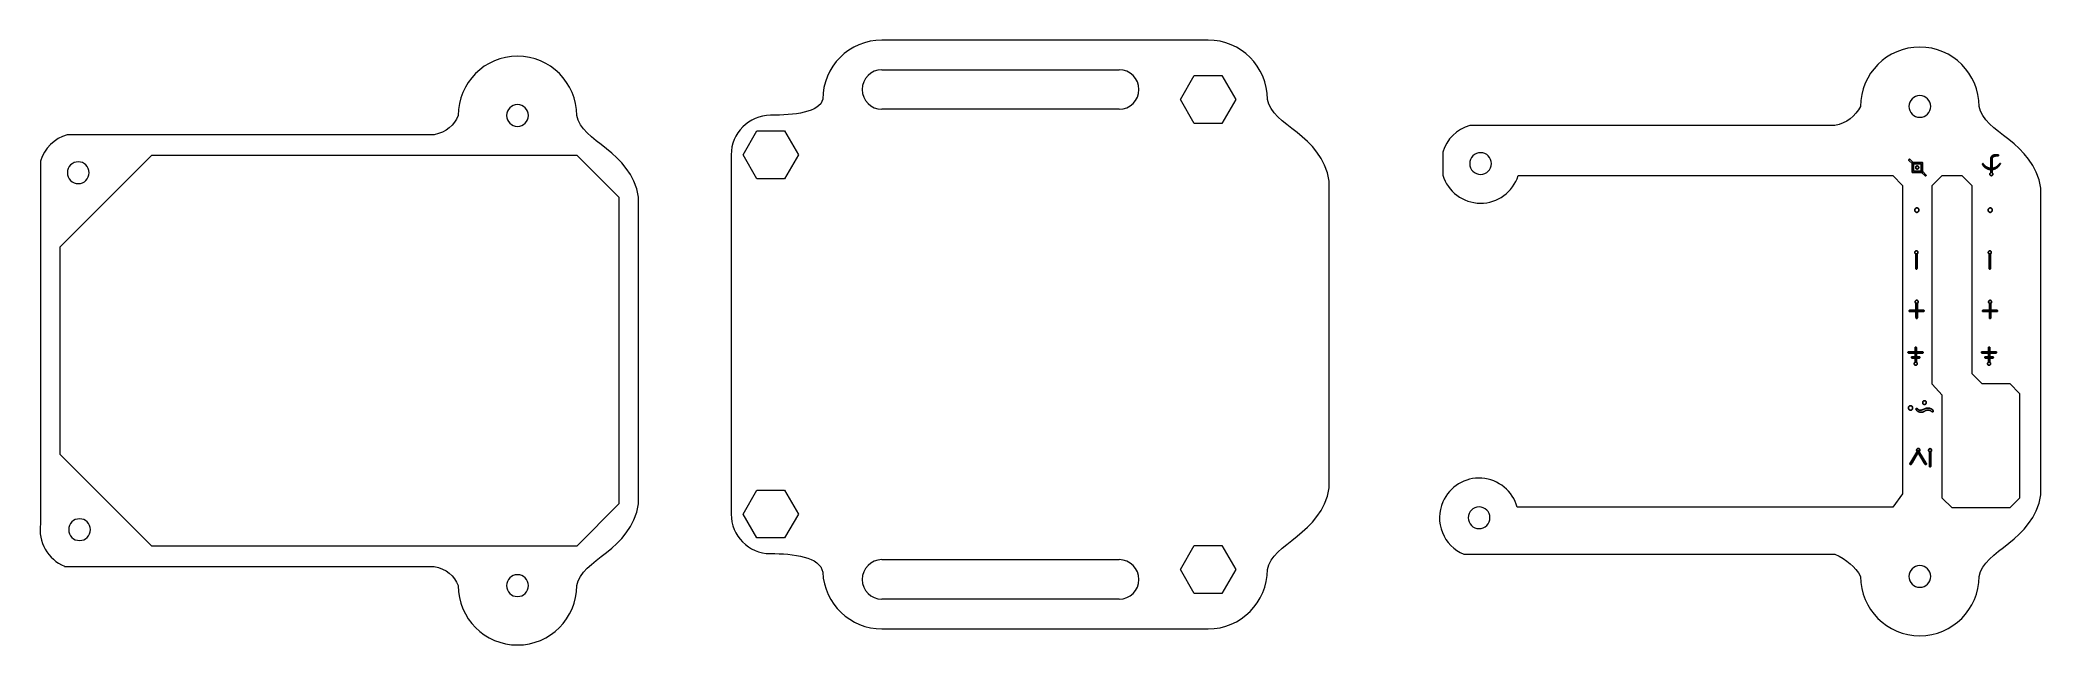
# Model space of a CAD drawing. Extents: x -125 to 78, y -46 to 15.
import ezdxf

# ---------------------------------------------------------------- set-up
doc = ezdxf.new("R2010")
doc.units = 0
doc.layers.add('s001-#def-active-grp', color=7, linetype='CONTINUOUS')
doc.layers.add('s100-lasercut', color=7, linetype='CONTINUOUS')

msp = doc.modelspace()

# ---------------------------------------------------------------- linework, layer by layer
at = {"layer": 's001-#def-active-grp', "color": 7, "linetype": 'CONTINUOUS', "lineweight": 25, "true_color": 0x000000}
for p, q in [((64.72, 2.43), (64.33, 2.81)), ((64.44, 2.9), (64.83, 2.52)), ((73.42, 3.36), (73.42, 3.24)), ((66, 1.22), (65.61, 1.6)), ((65.69, 1.72), (66.1, 1.3))]:
    msp.add_line(p, q, dxfattribs=at)
for points in [[(64.69, 1.56), (64.69, 2.57), (65.74, 2.57), (65.74, 1.56), (64.69, 1.56)], [(64.83, 1.7), (65.59, 1.7), (65.59, 2.43), (64.83, 2.43), (64.83, 1.7)], [(72.63, 1.92), (72.63, 2.24), (72.63, 2.84)], [(72.77, 2.84), (72.77, 2.19), (72.77, 1.86), (72.77, 1.52)], [(65.18, -7.74), (65.18, -7.38), (65.18, -6.66), (65.04, -6.66), (65.04, -7.31), (65.04, -7.67)], [(72.61, -7.74), (72.61, -7.38), (72.61, -6.66), (72.47, -6.66), (72.47, -7.31), (72.47, -7.67)], [(65.21, -12.74), (65.21, -12.38), (65.21, -11.66), (65.07, -11.66), (65.07, -12.31), (65.07, -12.67)], [(72.64, -12.74), (72.64, -12.38), (72.64, -11.66), (72.5, -11.66), (72.5, -12.31), (72.5, -12.67)], [(65.82, -12.5), (65.2, -12.5), (64.83, -12.5)], [(64.91, -12.36), (65.26, -12.36), (65.82, -12.36)], [(73.25, -12.5), (72.62, -12.5), (72.26, -12.5)], [(72.33, -12.36), (72.68, -12.36), (73.25, -12.36)], [(64.35, -16.56), (64.97, -16.56), (65.34, -16.56)], [(65.26, -16.7), (64.91, -16.7), (64.35, -16.7)], [(64.66, -17.06), (65.01, -17.06), (65.21, -17.06)], [(65.17, -17.2), (64.98, -17.2), (64.66, -17.2)], [(64.98, -16.55), (64.98, -16.92), (64.98, -17.64), (65.12, -17.63), (65.12, -16.98), (65.12, -16.63)], [(71.77, -16.56), (72.4, -16.56), (72.76, -16.56)], [(72.69, -16.7), (72.34, -16.7), (71.77, -16.7)], [(72.09, -17.06), (72.44, -17.06), (72.64, -17.06)], [(72.6, -17.2), (72.4, -17.2), (72.09, -17.2)], [(72.41, -16.55), (72.41, -16.92), (72.4, -17.64), (72.54, -17.63), (72.55, -16.98), (72.55, -16.63)], [(64.69, -27.79), (65.37, -26.63), (65.25, -26.56), (64.54, -27.71)], [(66.07, -27.78), (65.34, -26.57), (65.21, -26.64), (65.89, -27.79)], [(66.57, -27.74), (66.57, -27.38), (66.57, -26.66), (66.43, -26.66), (66.43, -27.31), (66.43, -27.67)]]:
    msp.add_lwpolyline(points, dxfattribs=at)
for points in [[(64.33, 2.81), (64.36, 2.89), (64.44, 2.9)], [(64.83, 2.52), (64.82, 2.39), (64.72, 2.43)], [(65.04, 2.07), (65.04, 2.14), (65.09, 2.18)], [(65.08, 1.95), (65.04, 1.99), (65.04, 2.07)], [(65.09, 2.18), (65.13, 2.22), (65.2, 2.22)], [(65.2, 2.22), (65.26, 2.22), (65.3, 2.18)], [(65.3, 2.18), (65.35, 2.13), (65.35, 2.07)], [(65.35, 2.07), (65.35, 2), (65.3, 1.95)], [(71.81, 2.41), (71.83, 2.51), (71.87, 2.44)], [(71.96, 2.16), (71.82, 2.32), (71.81, 2.41)], [(71.87, 2.44), (71.91, 2.37), (71.96, 2.32)], [(71.96, 2.32), (72.01, 2.27), (72.07, 2.21)], [(72.32, 1.92), (72.11, 2), (71.96, 2.16)], [(72.07, 2.21), (72.13, 2.15), (72.29, 2.07)], [(72.29, 2.07), (72.46, 1.99), (72.66, 2)], [(72.63, 2.84), (72.63, 3.04), (72.69, 3.13)], [(72.66, 2), (72.99, 1.99), (73.16, 2.1)], [(72.69, 3.13), (72.74, 3.23), (72.82, 3.27)], [(72.8, 3.04), (72.77, 2.98), (72.77, 2.84)], [(72.87, 3.14), (72.83, 3.09), (72.8, 3.04)], [(72.82, 3.27), (72.89, 3.32), (72.99, 3.34)], [(72.99, 3.2), (72.92, 3.18), (72.87, 3.14)], [(72.99, 3.34), (73.08, 3.35), (73.15, 3.36)], [(73.14, 3.23), (73.07, 3.22), (72.99, 3.2)], [(73.42, 3.24), (73.2, 3.24), (73.14, 3.23)], [(73.15, 3.36), (73.23, 3.36), (73.42, 3.36)], [(73.16, 2.1), (73.33, 2.21), (73.47, 2.38)], [(73.61, 2.44), (73.46, 2.16), (73.22, 2.01)], [(73.47, 2.38), (73.61, 2.54), (73.61, 2.44)], [(65.19, 1.91), (65.13, 1.91), (65.08, 1.95)], [(65.3, 1.95), (65.26, 1.91), (65.19, 1.91)], [(65.61, 1.6), (65.62, 1.7), (65.69, 1.72)], [(66.1, 1.3), (66.08, 1.21), (66, 1.22)], [(72.69, 1.84), (72.53, 1.83), (72.32, 1.92)], [(72.55, 1.43), (72.57, 1.49), (72.63, 1.52)], [(72.56, 1.33), (72.54, 1.38), (72.55, 1.43)], [(72.62, 1.26), (72.58, 1.28), (72.56, 1.33)], [(72.72, 1.24), (72.66, 1.23), (72.62, 1.26)], [(72.63, 1.52), (72.63, 1.7), (72.63, 1.92)], [(73.22, 2.01), (72.99, 1.86), (72.69, 1.84)], [(72.82, 1.3), (72.78, 1.25), (72.72, 1.24)], [(72.77, 1.52), (72.79, 1.52), (72.82, 1.49)], [(72.82, 1.49), (72.84, 1.46), (72.85, 1.41)], [(72.85, 1.41), (72.86, 1.36), (72.82, 1.3)], [(65.01, -2.09), (65.08, -2.02), (65.16, -2.02)], [(65.16, -2.02), (65.25, -2.02), (65.31, -2.08)], [(72.44, -2.09), (72.5, -2.02), (72.59, -2.02)], [(72.59, -2.02), (72.68, -2.02), (72.73, -2.08)], [(64.94, -2.24), (64.94, -2.16), (65.01, -2.09)], [(65.01, -2.4), (64.94, -2.34), (64.94, -2.24)], [(65.15, -2.47), (65.07, -2.47), (65.01, -2.4)], [(65.3, -2.4), (65.24, -2.47), (65.15, -2.47)], [(65.37, -2.24), (65.37, -2.34), (65.3, -2.4)], [(65.31, -2.08), (65.37, -2.15), (65.37, -2.24)], [(72.37, -2.24), (72.37, -2.16), (72.44, -2.09)], [(72.43, -2.4), (72.37, -2.34), (72.37, -2.24)], [(72.58, -2.47), (72.5, -2.47), (72.43, -2.4)], [(72.73, -2.4), (72.67, -2.47), (72.58, -2.47)], [(72.73, -2.08), (72.79, -2.15), (72.79, -2.24)], [(72.79, -2.24), (72.79, -2.34), (72.73, -2.4)], [(64.96, -6.52), (64.96, -6.45), (65.01, -6.4)], [(65, -6.64), (64.96, -6.59), (64.96, -6.52)], [(65.11, -6.68), (65.05, -6.68), (65, -6.64)], [(65.01, -6.4), (65.05, -6.36), (65.11, -6.36)], [(65.04, -8), (65.04, -7.91), (65.04, -7.67)], [(65.04, -8.13), (65.04, -8.1), (65.04, -8)], [(65.11, -6.36), (65.17, -6.36), (65.22, -6.4)], [(65.22, -6.64), (65.17, -6.68), (65.11, -6.68)], [(65.18, -7.74), (65.18, -8.07), (65.18, -8.12)], [(65.22, -6.4), (65.26, -6.45), (65.26, -6.52)], [(65.26, -6.52), (65.26, -6.59), (65.22, -6.64)], [(72.39, -6.52), (72.39, -6.45), (72.44, -6.4)], [(72.43, -6.64), (72.39, -6.59), (72.39, -6.52)], [(72.54, -6.68), (72.47, -6.68), (72.43, -6.64)], [(72.44, -6.4), (72.48, -6.36), (72.54, -6.36)], [(72.47, -8), (72.47, -7.91), (72.47, -7.67)], [(72.47, -8.13), (72.47, -8.1), (72.47, -8)], [(72.54, -6.36), (72.6, -6.36), (72.64, -6.4)], [(72.64, -6.64), (72.6, -6.68), (72.54, -6.68)], [(72.61, -7.74), (72.61, -8.07), (72.61, -8.12)], [(72.64, -6.4), (72.69, -6.45), (72.69, -6.52)], [(72.69, -6.52), (72.69, -6.59), (72.64, -6.64)], [(65.06, -8.18), (65.05, -8.16), (65.04, -8.13)], [(65.11, -8.2), (65.08, -8.2), (65.06, -8.18)], [(65.16, -8.19), (65.15, -8.2), (65.11, -8.2)], [(65.18, -8.12), (65.17, -8.17), (65.16, -8.19)], [(72.49, -8.18), (72.47, -8.16), (72.47, -8.13)], [(72.54, -8.2), (72.5, -8.2), (72.49, -8.18)], [(72.59, -8.19), (72.57, -8.2), (72.54, -8.2)], [(72.61, -8.12), (72.6, -8.17), (72.59, -8.19)], [(64.99, -11.52), (64.99, -11.45), (65.04, -11.4)], [(65.04, -11.64), (64.99, -11.59), (64.99, -11.52)], [(65.04, -11.4), (65.09, -11.36), (65.14, -11.36)], [(65.14, -11.68), (65.08, -11.68), (65.04, -11.64)], [(65.14, -11.36), (65.2, -11.36), (65.25, -11.4)], [(65.25, -11.64), (65.2, -11.68), (65.14, -11.68)], [(65.25, -11.4), (65.29, -11.45), (65.29, -11.52)], [(65.29, -11.52), (65.29, -11.59), (65.25, -11.64)], [(72.42, -11.52), (72.42, -11.45), (72.47, -11.4)], [(72.46, -11.64), (72.42, -11.59), (72.42, -11.52)], [(72.57, -11.68), (72.5, -11.68), (72.46, -11.64)], [(72.47, -11.4), (72.51, -11.36), (72.57, -11.36)], [(72.57, -11.36), (72.63, -11.36), (72.67, -11.4)], [(72.67, -11.64), (72.63, -11.68), (72.57, -11.68)], [(72.67, -11.4), (72.72, -11.45), (72.72, -11.52)], [(72.72, -11.52), (72.72, -11.59), (72.67, -11.64)], [(64.37, -12.43), (64.37, -12.4), (64.39, -12.39)], [(64.39, -12.48), (64.37, -12.47), (64.37, -12.43)], [(64.39, -12.39), (64.41, -12.37), (64.44, -12.37)], [(64.45, -12.5), (64.41, -12.5), (64.39, -12.48)], [(64.44, -12.37), (64.47, -12.36), (64.57, -12.36)], [(64.83, -12.5), (64.5, -12.51), (64.45, -12.5)], [(64.57, -12.36), (64.66, -12.36), (64.91, -12.36)], [(65.07, -13), (65.07, -12.91), (65.07, -12.67)], [(65.08, -13.13), (65.07, -13.1), (65.07, -13)], [(65.09, -13.18), (65.08, -13.16), (65.08, -13.13)], [(65.14, -13.2), (65.11, -13.2), (65.09, -13.18)], [(65.19, -13.19), (65.18, -13.2), (65.14, -13.2)], [(65.21, -13.12), (65.21, -13.17), (65.19, -13.19)], [(65.21, -12.74), (65.22, -13.07), (65.21, -13.12)], [(65.82, -12.36), (65.87, -12.37), (65.89, -12.39)], [(65.89, -12.47), (65.87, -12.49), (65.82, -12.5)], [(65.89, -12.39), (65.91, -12.41), (65.91, -12.43)], [(65.91, -12.43), (65.91, -12.46), (65.89, -12.47)], [(71.79, -12.43), (71.79, -12.4), (71.82, -12.39)], [(71.81, -12.48), (71.79, -12.47), (71.79, -12.43)], [(71.88, -12.5), (71.83, -12.5), (71.81, -12.48)], [(71.82, -12.39), (71.84, -12.37), (71.87, -12.37)], [(71.87, -12.37), (71.9, -12.36), (71.99, -12.36)], [(72.26, -12.5), (71.93, -12.51), (71.88, -12.5)], [(71.99, -12.36), (72.09, -12.36), (72.33, -12.36)], [(72.5, -13), (72.5, -12.91), (72.5, -12.67)], [(72.5, -13.13), (72.5, -13.1), (72.5, -13)], [(72.52, -13.18), (72.51, -13.16), (72.5, -13.13)], [(72.57, -13.2), (72.54, -13.2), (72.52, -13.18)], [(72.62, -13.19), (72.61, -13.2), (72.57, -13.2)], [(72.64, -13.12), (72.63, -13.17), (72.62, -13.19)], [(72.64, -12.74), (72.64, -13.07), (72.64, -13.12)], [(73.25, -12.36), (73.3, -12.37), (73.32, -12.39)], [(73.32, -12.47), (73.3, -12.49), (73.25, -12.5)], [(73.32, -12.39), (73.33, -12.41), (73.33, -12.43)], [(73.33, -12.43), (73.33, -12.46), (73.32, -12.47)], [(64.98, -16.17), (64.99, -16.12), (65, -16.11)], [(64.98, -16.55), (64.98, -16.22), (64.98, -16.17)], [(65, -16.11), (65.02, -16.09), (65.05, -16.09)], [(65.05, -16.09), (65.09, -16.09), (65.1, -16.11)], [(65.1, -16.11), (65.11, -16.13), (65.12, -16.16)], [(65.12, -16.16), (65.12, -16.2), (65.12, -16.29)], [(72.41, -16.17), (72.41, -16.12), (72.43, -16.11)], [(72.41, -16.55), (72.4, -16.22), (72.41, -16.17)], [(72.43, -16.11), (72.44, -16.09), (72.48, -16.09)], [(72.48, -16.09), (72.51, -16.09), (72.53, -16.11)], [(72.53, -16.11), (72.54, -16.13), (72.55, -16.16)], [(72.55, -16.16), (72.55, -16.2), (72.55, -16.29)], [(64.26, -16.63), (64.26, -16.61), (64.28, -16.59)], [(64.28, -16.67), (64.26, -16.65), (64.26, -16.63)], [(64.28, -16.59), (64.3, -16.57), (64.35, -16.56)], [(64.35, -16.7), (64.3, -16.69), (64.28, -16.67)], [(64.61, -17.13), (64.61, -17.1), (64.62, -17.09)], [(64.62, -17.17), (64.61, -17.15), (64.61, -17.13)], [(64.62, -17.09), (64.63, -17.07), (64.66, -17.06)], [(64.66, -17.2), (64.63, -17.19), (64.62, -17.17)], [(64.9, -17.77), (64.9, -17.7), (64.94, -17.65)], [(64.94, -17.89), (64.9, -17.84), (64.9, -17.77)], [(64.94, -17.65), (64.98, -17.61), (65.05, -17.61)], [(65.04, -17.93), (64.98, -17.93), (64.94, -17.89)], [(65.15, -17.89), (65.1, -17.93), (65.04, -17.93)], [(65.05, -17.61), (65.11, -17.61), (65.15, -17.65)], [(65.12, -16.29), (65.12, -16.38), (65.12, -16.63)], [(65.15, -17.65), (65.2, -17.7), (65.2, -17.77)], [(65.2, -17.77), (65.19, -17.85), (65.15, -17.89)], [(65.36, -17.2), (65.31, -17.2), (65.17, -17.2)], [(65.21, -17.06), (65.4, -17.06), (65.42, -17.06)], [(65.6, -16.71), (65.51, -16.71), (65.26, -16.7)], [(65.34, -16.56), (65.67, -16.56), (65.72, -16.57)], [(65.43, -17.2), (65.41, -17.2), (65.36, -17.2)], [(65.42, -17.06), (65.45, -17.07), (65.46, -17.08)], [(65.46, -17.18), (65.45, -17.19), (65.43, -17.2)], [(65.46, -17.08), (65.47, -17.1), (65.47, -17.13)], [(65.47, -17.13), (65.47, -17.17), (65.46, -17.18)], [(65.73, -16.7), (65.69, -16.71), (65.6, -16.71)], [(65.72, -16.57), (65.76, -16.57), (65.78, -16.59)], [(65.78, -16.68), (65.76, -16.7), (65.73, -16.7)], [(65.78, -16.59), (65.8, -16.6), (65.8, -16.64)], [(65.8, -16.64), (65.8, -16.67), (65.78, -16.68)], [(71.69, -16.63), (71.69, -16.61), (71.71, -16.59)], [(71.71, -16.67), (71.69, -16.65), (71.69, -16.63)], [(71.71, -16.59), (71.72, -16.57), (71.77, -16.56)], [(71.77, -16.7), (71.72, -16.69), (71.71, -16.67)], [(72.04, -17.13), (72.04, -17.1), (72.05, -17.09)], [(72.05, -17.17), (72.04, -17.15), (72.04, -17.13)], [(72.05, -17.09), (72.06, -17.07), (72.09, -17.06)], [(72.09, -17.2), (72.06, -17.19), (72.05, -17.17)], [(72.32, -17.77), (72.32, -17.7), (72.37, -17.65)], [(72.37, -17.89), (72.32, -17.84), (72.32, -17.77)], [(72.37, -17.65), (72.41, -17.61), (72.47, -17.61)], [(72.47, -17.93), (72.41, -17.93), (72.37, -17.89)], [(72.47, -17.61), (72.54, -17.61), (72.58, -17.65)], [(72.57, -17.89), (72.53, -17.93), (72.47, -17.93)], [(72.55, -16.29), (72.55, -16.38), (72.55, -16.63)], [(72.62, -17.77), (72.62, -17.85), (72.57, -17.89)], [(72.58, -17.65), (72.62, -17.7), (72.62, -17.77)], [(72.79, -17.2), (72.74, -17.2), (72.6, -17.2)], [(72.64, -17.06), (72.82, -17.06), (72.85, -17.06)], [(73.03, -16.71), (72.94, -16.71), (72.69, -16.7)], [(72.76, -16.56), (73.09, -16.56), (73.14, -16.57)], [(72.86, -17.2), (72.84, -17.2), (72.79, -17.2)], [(72.85, -17.06), (72.88, -17.07), (72.89, -17.08)], [(72.89, -17.18), (72.88, -17.19), (72.86, -17.2)], [(72.89, -17.08), (72.9, -17.1), (72.9, -17.13)], [(72.9, -17.13), (72.9, -17.17), (72.89, -17.18)], [(73.15, -16.7), (73.12, -16.71), (73.03, -16.71)], [(73.14, -16.57), (73.19, -16.57), (73.21, -16.59)], [(73.21, -16.68), (73.19, -16.7), (73.15, -16.7)], [(73.21, -16.59), (73.23, -16.6), (73.23, -16.64)], [(73.23, -16.64), (73.23, -16.67), (73.21, -16.68)], [(64.31, -22.24), (64.31, -22.16), (64.37, -22.09)], [(64.37, -22.4), (64.31, -22.34), (64.31, -22.24)], [(64.37, -22.09), (64.44, -22.02), (64.53, -22.02)], [(64.53, -22.02), (64.61, -22.02), (64.67, -22.08)], [(64.67, -22.08), (64.73, -22.15), (64.73, -22.24)], [(64.73, -22.24), (64.73, -22.34), (64.67, -22.4)], [(65.75, -21.7), (65.75, -21.62), (65.8, -21.57)], [(65.8, -21.84), (65.75, -21.78), (65.75, -21.7)], [(65.8, -21.57), (65.86, -21.51), (65.94, -21.51)], [(65.93, -21.9), (65.86, -21.9), (65.8, -21.84)], [(65.87, -22.37), (66.34, -22.11), (66.76, -22.43)], [(66.06, -21.84), (66.01, -21.9), (65.93, -21.9)], [(65.94, -21.51), (66.01, -21.51), (66.06, -21.56)], [(66.06, -21.56), (66.11, -21.62), (66.11, -21.7)], [(66.11, -21.7), (66.11, -21.78), (66.06, -21.84)], [(64.52, -22.47), (64.43, -22.47), (64.37, -22.4)], [(64.67, -22.4), (64.61, -22.47), (64.52, -22.47)], [(65.07, -22.36), (65.08, -22.26), (65.25, -22.34)], [(65.85, -22.64), (65.23, -22.77), (65.07, -22.36)], [(65.25, -22.34), (65.38, -22.59), (65.87, -22.37)], [(66.7, -22.64), (66.29, -22.27), (65.85, -22.64)], [(66.76, -22.43), (66.9, -22.66), (66.7, -22.64)], [(64.46, -27.91), (64.46, -27.88), (64.47, -27.85)], [(64.49, -27.95), (64.47, -27.93), (64.46, -27.91)], [(64.47, -27.85), (64.48, -27.82), (64.54, -27.71)], [(64.54, -27.96), (64.51, -27.96), (64.49, -27.95)], [(64.6, -27.92), (64.56, -27.96), (64.54, -27.96)], [(64.69, -27.79), (64.63, -27.89), (64.6, -27.92)], [(65.14, -26.51), (65.14, -26.43), (65.19, -26.38)], [(65.19, -26.64), (65.14, -26.59), (65.14, -26.51)], [(65.19, -26.38), (65.24, -26.34), (65.3, -26.34)], [(65.3, -26.69), (65.23, -26.69), (65.19, -26.64)], [(65.3, -26.34), (65.37, -26.34), (65.41, -26.39)], [(65.41, -26.64), (65.37, -26.69), (65.3, -26.69)], [(65.41, -26.39), (65.46, -26.44), (65.46, -26.51)], [(65.46, -26.51), (65.46, -26.59), (65.41, -26.64)], [(65.98, -27.93), (65.95, -27.9), (65.89, -27.79)], [(66.05, -27.97), (66.02, -27.96), (65.98, -27.93)], [(66.1, -27.96), (66.08, -27.98), (66.05, -27.97)], [(66.07, -27.78), (66.11, -27.85), (66.12, -27.87)], [(66.13, -27.92), (66.12, -27.94), (66.1, -27.96)], [(66.12, -27.87), (66.13, -27.9), (66.13, -27.92)], [(66.35, -26.52), (66.35, -26.45), (66.4, -26.4)], [(66.39, -26.64), (66.35, -26.59), (66.35, -26.52)], [(66.5, -26.68), (66.43, -26.68), (66.39, -26.64)], [(66.4, -26.4), (66.44, -26.36), (66.5, -26.36)], [(66.43, -28), (66.43, -27.91), (66.43, -27.67)], [(66.43, -28.13), (66.43, -28.1), (66.43, -28)], [(66.45, -28.18), (66.43, -28.16), (66.43, -28.13)], [(66.5, -28.2), (66.46, -28.2), (66.45, -28.18)], [(66.5, -26.36), (66.56, -26.36), (66.6, -26.4)], [(66.6, -26.64), (66.56, -26.68), (66.5, -26.68)], [(66.55, -28.19), (66.53, -28.2), (66.5, -28.2)], [(66.57, -28.12), (66.56, -28.17), (66.55, -28.19)], [(66.57, -27.74), (66.57, -28.07), (66.57, -28.12)], [(66.6, -26.4), (66.65, -26.45), (66.65, -26.52)], [(66.65, -26.52), (66.65, -26.59), (66.6, -26.64)]]:
    msp.add_open_spline(points, degree=2, dxfattribs=at)
at = {"layer": 's100-lasercut', "color": 7, "linetype": 'CONTINUOUS', "lineweight": 9, "true_color": 0x000000}
for p, q in [((-39.55, 11.95), (-15.55, 11.95)), ((-15.55, 7.95), (-39.55, 7.95)), ((56.87, 6.31), (19.92, 6.31)), ((-84.87, 5.38), (-122, 5.38)), ((-124.7, 2.72), (-124.7, -33.96)), ((-54.81, 3.34), (-54.81, -32.97)), ((17.19, 3.63), (17.19, 1.3)), ((5.71, -30.31), (5.71, 0.69)), ((-64.17, -31.94), (-64.17, -0.94)), ((77.72, -31.02), (77.72, -0.02)), ((-122.25, -38.26), (-84.87, -38.26)), ((-39.55, -37.58), (-15.55, -37.58)), ((19.32, -37.03), (56.87, -37.03)), ((-15.55, -41.58), (-39.55, -41.58))]:
    msp.add_line(p, q, dxfattribs=at)
for points in [[(-6.55, 14.95), (-15.55, 14.95), (-39.55, 14.95)], [(-3.75, 8.95), (-5.15, 6.52), (-7.95, 6.52), (-9.35, 8.95), (-7.95, 11.37), (-5.15, 11.37), (-3.75, 8.95)], [(-48.01, 3.34), (-49.41, 0.92), (-52.21, 0.92), (-53.61, 3.34), (-52.21, 5.77), (-49.41, 5.77), (-48.01, 3.34)], [(-113.43, 3.32), (-70.43, 3.32), (-66.17, -0.94), (-66.17, -31.94), (-70.43, -36.21), (-113.43, -36.21), (-122.7, -26.94), (-122.7, -5.94), (-113.43, 3.32)], [(24.83, 1.24), (62.72, 1.24), (63.72, 0.24), (63.72, -30.93), (62.72, -32.28), (24.72, -32.28)], [(74.56, -32.35), (68.72, -32.35), (67.72, -31.35), (67.72, -20.96), (66.72, -19.84), (66.72, 0.24), (67.72, 1.24), (69.72, 1.24), (70.72, 0.24), (70.72, -18.76), (71.72, -19.76), (74.56, -19.76), (75.56, -20.8), (75.56, -31.35), (74.56, -32.35)], [(-48.01, -32.97), (-49.41, -35.39), (-52.21, -35.39), (-53.61, -32.97), (-52.21, -30.54), (-49.41, -30.54), (-48.01, -32.97)], [(-7.95, -36.15), (-5.15, -36.15), (-3.75, -38.58), (-5.15, -41), (-7.95, -41), (-9.35, -38.58), (-7.95, -36.15)], [(-39.55, -44.58), (-15.55, -44.58), (-6.55, -44.58)]]:
    msp.add_lwpolyline(points, dxfattribs=at)
for centre, radius, start, end in [((-39.55, 8.96), 5.99, 90, 180), ((-6.55, 8.95), 6, 0, 90), ((65.46, 8.24), 6, 90, 180), ((65.46, 8.24), 6, 0, 90), ((-76.43, 7.32), 6, 90, 180), ((-76.43, 7.32), 6, 0, 90), ((-39.55, 9.95), 2, 90, 180), ((-15.55, 9.95), 2, 0, 90), ((-76.43, 7.32), 1.1, 90, 180), ((-76.43, 7.32), 1.1, 0, 90), ((-39.55, 9.95), 2, 180, -90), ((-15.55, 9.95), 2, -90, 0), ((65.46, 8.24), 1.1, 90, 180), ((65.46, 8.24), 1.1, 180, -90), ((65.46, 8.24), 1.1, 0, 90), ((65.46, 8.24), 1.1, -90, 0), ((-76.43, 7.32), 1.1, 180, -90), ((-76.43, 7.32), 1.1, -90, 0), ((-50.81, 3.34), 4, 90.1454, 179.9999), ((21.02, 2.46), 4, 105.9227, 163.0613), ((-120.87, 1.54), 4, 106.3404, 162.8493), ((-120.87, 1.54), 1.1, 90, 180), ((-120.87, 1.54), 1.1, 0, 90), ((21.02, 2.46), 1.1, 90, 180), ((21.02, 2.46), 1.1, 180, -90), ((21.02, 2.46), 1.1, 0, 90), ((21.02, 2.46), 1.1, -90, 0), ((-120.87, 1.54), 1.1, 180, -90), ((-120.87, 1.54), 1.1, -90, 0), ((21.02, 2.46), 4, -163.0613, -90.4114), ((21.02, 2.46), 4, -90.4114, -17.7615), ((20.86, -33.34), 4, 85.8828, 156.4466), ((20.86, -33.34), 4, 15.3191, 85.8828), ((20.86, -33.34), 4, 156.4466, -158.0979), ((20.86, -33.34), 1.1, 90, 180), ((20.86, -33.34), 1.1, 0, 90), ((-120.74, -34.55), 4, 171.4478, -112.1606), ((-120.74, -34.55), 1.1, 90, -180), ((-120.74, -34.55), 1.1, 0, 90), ((-50.81, -32.97), 4, -179.9454, -90.5615), ((20.86, -33.34), 1.1, 180, -90), ((20.86, -33.34), 1.1, -90, 0), ((-120.74, -34.55), 1.1, 180, -90), ((-120.74, -34.55), 1.1, -90, 0), ((20.86, -33.34), 4, -158.0979, -112.6425), ((-39.55, -39.58), 2, 90, 180), ((-15.55, -39.58), 2, 0, 90), ((65.46, -39.28), 1.1, 90, 180), ((65.46, -39.28), 1.1, 0, 90), ((-76.43, -40.21), 6, 180, -90), ((-76.43, -40.21), 1.1, 90, 180), ((-76.43, -40.21), 1.1, 180, -90), ((-76.43, -40.21), 1.1, 0, 90), ((-76.43, -40.21), 6, -90, 0), ((-76.43, -40.21), 1.1, -90, 0), ((-39.55, -38.58), 6, -177.3233, -90), ((-39.55, -39.58), 2, 180, -90), ((-15.55, -39.58), 2, -90, 0), ((-6.55, -38.58), 6, -90, 0), ((65.46, -39.28), 6, 180, -90), ((65.46, -39.28), 1.1, 180, -90), ((65.46, -39.28), 6, -90, 0), ((65.46, -39.28), 1.1, -90, 0)]:
    msp.add_arc(centre, radius, start, end, dxfattribs=at)
for points in [[(-45.54, 8.96), (-45.82, 7.64), (-48.48, 7.34), (-50.82, 7.34)], [(5.71, 0.69), (4.91, 5.45), (-0.09, 6.25), (-0.55, 8.95)], [(59.46, 8.24), (58.91, 7.25), (58.09, 6.54), (56.87, 6.31)], [(77.72, -0.02), (76.92, 4.74), (71.92, 5.54), (71.46, 8.24)], [(-82.43, 7.32), (-82.82, 6.33), (-83.64, 5.62), (-84.87, 5.38)], [(-64.17, -0.94), (-64.97, 3.82), (-69.97, 4.62), (-70.43, 7.32)], [(-0.55, -38.58), (-0.09, -35.88), (4.91, -35.08), (5.71, -30.31)], [(-70.43, -40.21), (-69.97, -37.51), (-64.97, -36.71), (-64.17, -31.94)], [(71.46, -39.28), (71.92, -36.58), (76.92, -35.78), (77.72, -31.02)], [(-84.87, -38.26), (-83.64, -38.5), (-82.82, -39.22), (-82.43, -40.21)], [(-50.85, -36.97), (-48.48, -36.97), (-45.82, -37.27), (-45.54, -38.86)], [(56.87, -37.03), (58.09, -37.58), (58.91, -38.3), (59.46, -39.28)]]:
    msp.add_open_spline(points, degree=3, dxfattribs=at)

doc.saveas('drawing.dxf')
